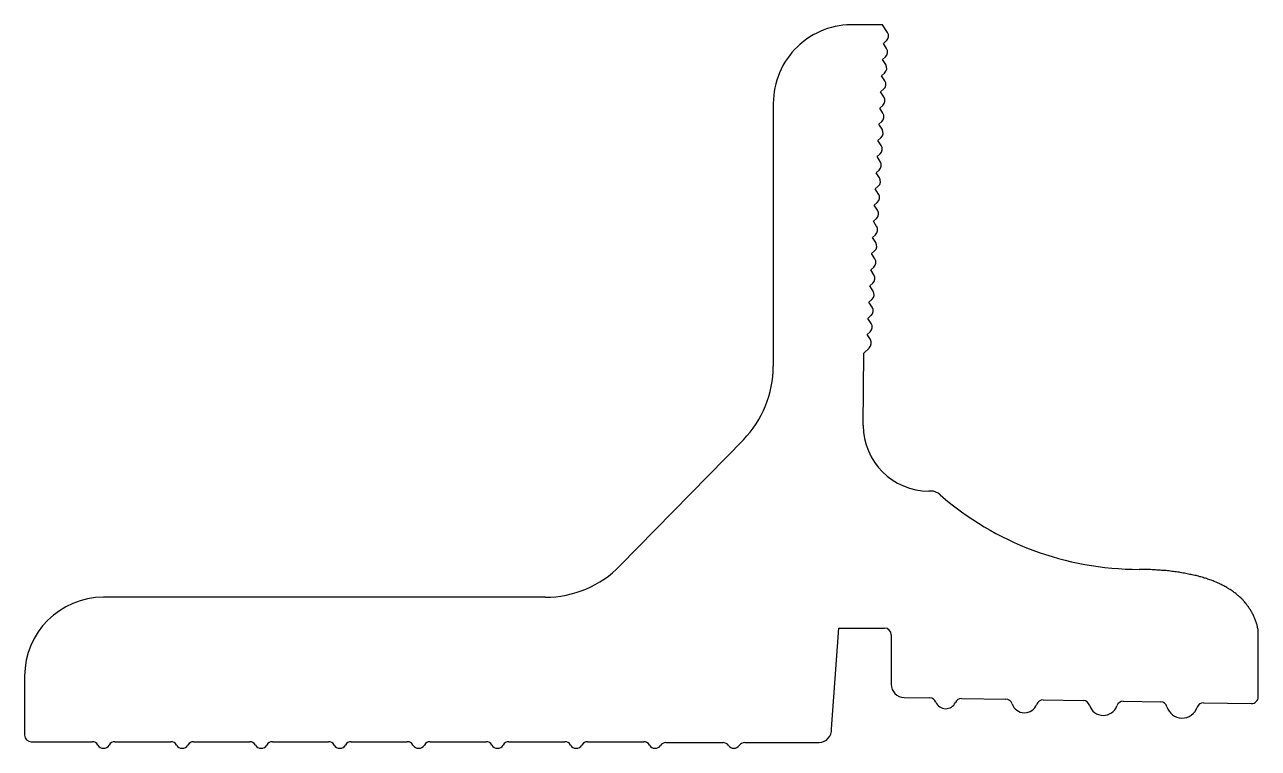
# Model space of a CAD drawing. Extents: x 2083.5 to 2130.5, y 1721.5 to 1749.1.
import ezdxf

# ---------------------------------------------------------------- set-up
doc = ezdxf.new("R2010")
doc.units = 0
doc.layers.get('0').update_dxf_attribs({"linetype": 'CONTINUOUS'})

msp = doc.modelspace()

# ---------------------------------------------------------------- linework, layer by layer
for p, q in [((2116.204, 1749.077), (2115.151, 1749.077)), ((2116.391, 1748.787), (2116.204, 1749.077)), ((2116.234, 1748.366), (2116.348, 1748.468)), ((2116.357, 1748.174), (2116.234, 1748.366)), ((2116.2, 1747.75), (2116.314, 1747.852)), ((2116.323, 1747.559), (2116.2, 1747.75)), ((2116.165, 1747.135), (2116.28, 1747.237)), ((2116.289, 1746.943), (2116.165, 1747.135)), ((2116.131, 1746.519), (2116.245, 1746.622)), ((2116.254, 1746.328), (2116.131, 1746.519)), ((2112.044, 1746.079), (2112.044, 1736.079)), ((2116.097, 1745.904), (2116.211, 1746.006)), ((2116.22, 1745.712), (2116.097, 1745.904)), ((2116.062, 1745.288), (2116.177, 1745.391)), ((2116.186, 1745.097), (2116.062, 1745.288)), ((2116.028, 1744.673), (2116.142, 1744.775)), ((2116.151, 1744.482), (2116.028, 1744.673)), ((2115.994, 1744.058), (2116.108, 1744.16)), ((2116.117, 1743.866), (2115.994, 1744.058)), ((2115.959, 1743.442), (2116.074, 1743.544)), ((2116.083, 1743.251), (2115.959, 1743.442)), ((2115.925, 1742.827), (2116.039, 1742.929)), ((2116.048, 1742.635), (2115.925, 1742.827)), ((2115.891, 1742.211), (2116.005, 1742.313)), ((2116.014, 1742.02), (2115.891, 1742.211)), ((2115.856, 1741.596), (2115.971, 1741.698)), ((2115.98, 1741.404), (2115.856, 1741.596)), ((2115.822, 1740.98), (2115.936, 1741.082)), ((2115.945, 1740.789), (2115.822, 1740.98)), ((2115.788, 1740.365), (2115.902, 1740.467)), ((2115.911, 1740.173), (2115.788, 1740.365)), ((2115.753, 1739.749), (2115.867, 1739.852)), ((2115.877, 1739.558), (2115.753, 1739.749)), ((2115.719, 1739.134), (2115.833, 1739.236)), ((2115.842, 1738.943), (2115.719, 1739.134)), ((2115.684, 1738.518), (2115.799, 1738.621)), ((2115.808, 1738.327), (2115.684, 1738.518)), ((2115.65, 1737.903), (2115.764, 1738.005)), ((2115.774, 1737.712), (2115.65, 1737.903)), ((2115.616, 1737.288), (2115.73, 1737.39)), ((2115.739, 1737.096), (2115.616, 1737.288)), ((2115.471, 1733.829), (2115.495, 1736.58)), ((2115.495, 1736.58), (2115.696, 1736.774)), ((2110.905, 1733.283), (2106.221, 1728.493)), ((2118.044, 1731.329), (2117.971, 1731.329)), ((2103.361, 1727.289), (2086.544, 1727.289)), ((2114.266, 1722.279), (2114.534, 1726.114)), ((2114.534, 1726.114), (2116.284, 1726.114)), ((2130.507, 1723.493), (2130.507, 1726.026)), ((2116.534, 1725.864), (2116.534, 1723.974)), ((2083.544, 1724.289), (2083.544, 1722.039)), ((2117.025, 1723.474), (2118.009, 1723.457)), ((2119.209, 1723.436), (2120.902, 1723.406)), ((2122.316, 1723.382), (2123.848, 1723.355)), ((2125.368, 1723.329), (2126.795, 1723.304)), ((2128.42, 1723.275), (2130.253, 1723.243)), ((2083.794, 1721.789), (2086.111, 1721.789)), ((2086.977, 1721.789), (2089.111, 1721.789)), ((2089.977, 1721.789), (2092.111, 1721.789)), ((2092.977, 1721.789), (2095.111, 1721.789)), ((2095.977, 1721.789), (2098.111, 1721.789)), ((2098.977, 1721.789), (2101.111, 1721.789)), ((2101.977, 1721.789), (2104.111, 1721.789)), ((2104.977, 1721.789), (2107.111, 1721.789)), ((2107.957, 1721.757), (2110.131, 1721.757)), ((2110.957, 1721.757), (2113.789, 1721.757))]:
    msp.add_line(p, q)
msp.add_polyline3d([(2130.51, 1726.03, 0), (2130.5, 1726.06, 0), (2130.49, 1726.1, 0), (2130.48, 1726.13, 0), (2130.48, 1726.17, 0), (2130.47, 1726.2, 0), (2130.46, 1726.24, 0), (2130.45, 1726.27, 0), (2130.44, 1726.3, 0), (2130.43, 1726.34, 0), (2130.41, 1726.37, 0), (2130.4, 1726.4, 0), (2130.39, 1726.44, 0), (2130.38, 1726.47, 0), (2130.36, 1726.5, 0), (2130.35, 1726.53, 0), (2130.34, 1726.56, 0), (2130.32, 1726.6, 0), (2130.31, 1726.63, 0), (2130.29, 1726.66, 0), (2130.28, 1726.69, 0), (2130.26, 1726.72, 0), (2130.24, 1726.75, 0), (2130.23, 1726.78, 0), (2130.21, 1726.81, 0), (2130.19, 1726.84, 0), (2130.17, 1726.86, 0), (2130.15, 1726.89, 0), (2130.13, 1726.92, 0), (2130.11, 1726.95, 0), (2130.09, 1726.98, 0), (2130.07, 1727, 0), (2130.05, 1727.03, 0), (2130.03, 1727.06, 0), (2130.01, 1727.08, 0), (2129.98, 1727.11, 0), (2129.96, 1727.14, 0), (2129.94, 1727.16, 0), (2129.91, 1727.19, 0), (2129.89, 1727.21, 0), (2129.86, 1727.24, 0), (2129.84, 1727.26, 0), (2129.81, 1727.29, 0), (2129.79, 1727.31, 0), (2129.76, 1727.34, 0), (2129.73, 1727.36, 0), (2129.71, 1727.38, 0), (2129.68, 1727.41, 0), (2129.65, 1727.43, 0), (2129.62, 1727.45, 0), (2129.59, 1727.47, 0), (2129.56, 1727.49, 0), (2129.53, 1727.52, 0), (2129.5, 1727.54, 0), (2129.47, 1727.56, 0), (2129.44, 1727.58, 0), (2129.4, 1727.6, 0), (2129.37, 1727.62, 0), (2129.34, 1727.64, 0), (2129.31, 1727.66, 0), (2129.27, 1727.68, 0), (2129.24, 1727.7, 0), (2129.2, 1727.72, 0), (2129.17, 1727.74, 0), (2129.13, 1727.75, 0), (2129.09, 1727.77, 0), (2129.06, 1727.79, 0), (2129.02, 1727.81, 0), (2128.98, 1727.82, 0), (2128.95, 1727.84, 0), (2128.91, 1727.86, 0), (2128.87, 1727.87, 0), (2128.83, 1727.89, 0), (2128.79, 1727.91, 0), (2128.75, 1727.92, 0), (2128.71, 1727.94, 0), (2128.67, 1727.95, 0), (2128.63, 1727.97, 0), (2128.58, 1727.98, 0), (2128.54, 1728, 0), (2128.5, 1728.01, 0), (2128.45, 1728.02, 0), (2128.41, 1728.04, 0), (2128.37, 1728.05, 0), (2128.32, 1728.06, 0), (2128.28, 1728.07, 0), (2128.23, 1728.09, 0), (2128.18, 1728.1, 0), (2128.14, 1728.11, 0), (2128.09, 1728.12, 0), (2128.04, 1728.13, 0), (2127.99, 1728.14, 0), (2127.95, 1728.15, 0), (2127.9, 1728.16, 0), (2127.85, 1728.17, 0), (2127.8, 1728.18, 0), (2127.75, 1728.19, 0), (2127.7, 1728.2, 0), (2127.65, 1728.21, 0), (2127.59, 1728.22, 0), (2127.54, 1728.23, 0), (2127.49, 1728.24, 0), (2127.44, 1728.24, 0), (2127.38, 1728.25, 0), (2127.33, 1728.26, 0), (2127.28, 1728.27, 0), (2127.22, 1728.27, 0), (2127.17, 1728.28, 0), (2127.11, 1728.29, 0), (2127.05, 1728.29, 0), (2127, 1728.3, 0), (2126.94, 1728.3, 0), (2126.88, 1728.31, 0), (2126.83, 1728.31, 0), (2126.77, 1728.32, 0), (2126.71, 1728.32, 0), (2126.65, 1728.32, 0), (2126.59, 1728.33, 0), (2126.53, 1728.33, 0), (2126.47, 1728.33, 0), (2126.41, 1728.34, 0), (2126.35, 1728.34, 0), (2126.28, 1728.34, 0), (2126.22, 1728.34, 0), (2126.16, 1728.35, 0), (2126.1, 1728.35, 0), (2126.03, 1728.35, 0), (2125.97, 1728.35, 0)])
for centre, radius, start, end in [((2115.044, 1746.079), 3, 87.9568, 180), ((2116.18, 1748.653), 0.25, 312.3596, 32.3729), ((2116.147, 1748.039), 0.25, 311.8054, 32.8146), ((2116.113, 1747.423), 0.25, 311.8054, 32.8146), ((2116.079, 1746.808), 0.25, 311.8054, 32.8146), ((2116.044, 1746.192), 0.25, 311.8054, 32.8146), ((2116.01, 1745.577), 0.25, 311.8054, 32.8146), ((2115.976, 1744.962), 0.25, 311.8054, 32.8146), ((2115.941, 1744.346), 0.25, 311.8054, 32.8146), ((2115.907, 1743.731), 0.25, 311.8054, 32.8146), ((2115.873, 1743.115), 0.25, 311.8054, 32.8146), ((2115.838, 1742.5), 0.25, 311.8054, 32.8146), ((2115.804, 1741.884), 0.25, 311.8054, 32.8146), ((2115.77, 1741.269), 0.25, 311.8054, 32.8146), ((2115.735, 1740.653), 0.25, 311.8054, 32.8146), ((2115.701, 1740.038), 0.25, 311.8054, 32.8146), ((2115.666, 1739.422), 0.25, 311.8054, 32.8146), ((2115.632, 1738.807), 0.25, 311.8054, 32.8146), ((2115.598, 1738.192), 0.25, 311.8054, 32.8146), ((2115.563, 1737.576), 0.25, 311.8054, 32.8146), ((2115.529, 1736.961), 0.25, 311.8054, 32.8146), ((2108.044, 1736.079), 4, 315.6474, 360), ((2117.971, 1733.829), 2.5, 180, 270), ((2118.044, 1730.829), 0.5, 45, 90), ((2125.964, 1739.871), 11.521, 228.9502, 270.016), ((2103.361, 1731.289), 4, 270, 315.6474), ((2086.544, 1724.289), 3, 90, 180), ((2116.284, 1725.864), 0.25, 0, 90), ((2117.034, 1723.974), 0.5, 180, 269), ((2118.005, 1723.207), 0.25, 21.6199, 89), ((2118.609, 1723.446), 0.4, 201.6199, 336.3801), ((2119.205, 1723.186), 0.25, 89, 156.3801), ((2120.897, 1723.157), 0.25, 18.4712, 89), ((2121.609, 1723.394), 0.5, 198.4712, 339.5288), ((2122.311, 1723.132), 0.25, 89, 159.5288), ((2123.844, 1723.105), 0.25, 17.21, 89), ((2124.608, 1723.342), 0.55, 197.21, 340.79), ((2125.364, 1723.079), 0.25, 89, 160.79), ((2126.791, 1723.054), 0.25, 16.1046, 89), ((2128.416, 1723.025), 0.25, 89, 161.8954), ((2130.257, 1723.493), 0.25, 269, 360), ((2127.608, 1723.289), 0.6, 196.1046, 341.8954), ((2113.766, 1722.257), 0.5, 272.5739, 2.5739), ((2083.794, 1722.039), 0.25, 180, 270), ((2086.111, 1721.539), 0.25, 30, 90), ((2086.977, 1721.539), 0.25, 90, 150), ((2089.111, 1721.539), 0.25, 30, 90), ((2089.977, 1721.539), 0.25, 90, 150), ((2092.111, 1721.539), 0.25, 30, 90), ((2092.977, 1721.539), 0.25, 90, 150), ((2095.111, 1721.539), 0.25, 30, 90), ((2095.977, 1721.539), 0.25, 90, 150), ((2098.111, 1721.539), 0.25, 30, 90), ((2098.977, 1721.539), 0.25, 90, 150), ((2101.111, 1721.539), 0.25, 30, 90), ((2101.977, 1721.539), 0.25, 90, 150), ((2104.111, 1721.539), 0.25, 30, 90), ((2104.977, 1721.539), 0.25, 90, 150), ((2107.111, 1721.539), 0.25, 30, 90), ((2086.544, 1721.789), 0.25, 210, 330), ((2089.544, 1721.789), 0.25, 210, 330), ((2092.544, 1721.789), 0.25, 210, 330), ((2095.544, 1721.789), 0.25, 210, 330), ((2098.544, 1721.789), 0.25, 210, 330), ((2101.544, 1721.789), 0.25, 210, 330), ((2104.544, 1721.789), 0.25, 210, 330), ((2107.544, 1721.789), 0.25, 210, 325.7172), ((2107.957, 1721.507), 0.25, 90, 145.7172), ((2110.131, 1721.507), 0.25, 34.2828, 90), ((2110.544, 1721.789), 0.25, 214.2828, 325.7172), ((2110.957, 1721.507), 0.25, 90, 145.7172)]:
    msp.add_arc(centre, radius, start, end)

doc.saveas('drawing.dxf')
